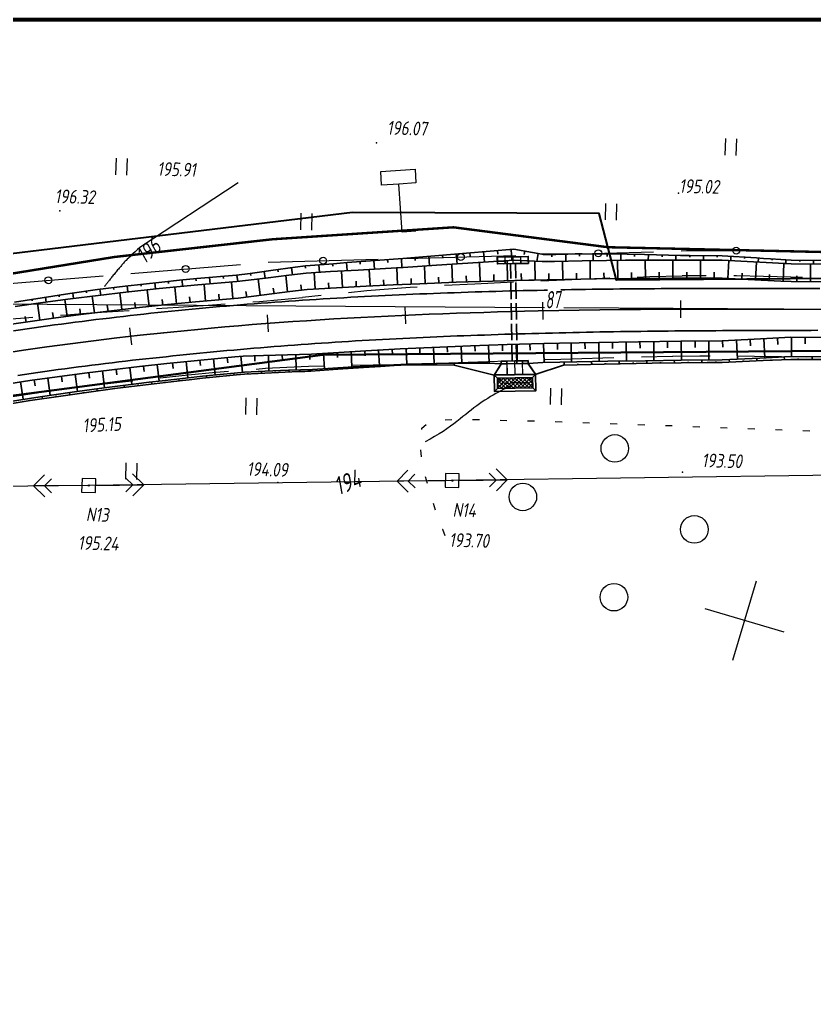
# Model space of a CAD drawing. Header units: millimetres. Extents: x 1808 to 2910, y -1045 to 155.
# Drawn here: x 2334.3 to 2449.7, y 12.4 to 155.4 of the extents above; entities that cross this region are included whole.
import ezdxf

# ---------------------------------------------------------------- set-up
doc = ezdxf.new("R2010")
doc.units = ezdxf.units.MM
doc.linetypes.add('ACAD_ISO02W100', pattern=[15, 12, -3])
doc.linetypes.add('CONTI', pattern=[0])
for name, color, linetype, lineweight in [('10', 1, 'Continuous', 35), ('КОПИЯ_ОСЬ_13_ОТКОСЫ', 7, 'Continuous', 30), ('КОПИЯ_ОСЬ_ГРАНИЦЫ_ПОЛОС', 7, 'Continuous', 30), ('ОСЬ_ВЕРХ_ПОКРЫТИЯ_ГРАНИЦЫ_ПОЛОС', 7, 'Continuous', 30), ('ОСЬ_ВЕРХ_ПОКРЫТИЯ_ОСЬ', 1, 'Continuous', 30), ('Трубы мет.', 7, 'ACAD_ISO02W100', 30)]:
    doc.layers.add(name, color=color, linetype=linetype, lineweight=lineweight)
for name, color, linetype in [('_Оформление', 7, 'Continuous'), ('_Ростелеком', 6, 'Continuous'), ('GOR_BDEFAULT', 212, 'CONTI'), ('NAD_MDEFAULT', 7, 'CONTI'), ('PI_OTDEFAULT', 172, 'CONTI'), ('PI_TTDEFAULT', 5, 'CONTI'), ('PLN_O', 7, 'CONTI'), ('SETKR', 2, 'CONTI'), ('SIT_LDEFAULT', 7, 'CONTI'), ('USLZNDEFAULT', 7, 'CONTI'), ('ZAPSKDEFAULT', 7, 'CONTI'), ('КОПИЯ_ОСЬ_ТАНГЕНСЫ', 1, 'Continuous'), ('ОСЬ_ВЕРХ_ПОКРЫТИЯ_ПИКЕТЫ', 1, 'Continuous')]:
    doc.layers.add(name, color=color, linetype=linetype)
doc.styles.add('eskd', font='isocpeur.ttf', dxfattribs={"width": 1.2, "height": 2})
doc.styles.add('SHRFT', font='isocpeui.ttf')
doc.styles.get("Standard").update_dxf_attribs({"font": 'isocpeui.ttf'})
doc.linetypes.add('Связь', pattern='A,12.5,[130,ltypeshp.shx,S=1,R=-30,X=0,Y=0.9],1,[130,ltypeshp.shx,S=1,R=-30,X=0,Y=0.9],1,[130,ltypeshp.shx,S=1,R=-30,X=0,Y=0.9],4.5', length=19)

# ---------------------------------------------------------------- blocks, each defined once
blk = doc.blocks.new('BL_333')
at = {"color": 0}
for p, q in [((0, -6), (0, 6)), ((-6, 0), (6, 0))]:
    blk.add_line(p, q, dxfattribs=at)
blk = doc.blocks.new('BL_2011')
at = {"color": 0}
for p, q in [((0, 0), (0, 2.4)), ((1.6, 0), (1.6, 2.4))]:
    blk.add_line(p, q, dxfattribs=at)
blk = doc.blocks.new('BL_2004')
at = {"color": 0}
blk.add_circle((0, 0), 2, dxfattribs=at)
blk = doc.blocks.new('BL_27')
at = {"color": 0}
for p, q in [((1, 1), (-1, 1)), ((-1, 1), (-1, -1)), ((1, -1), (1, 1)), ((-1, -1), (1, -1))]:
    blk.add_line(p, q, dxfattribs=at)
blk.add_circle((0, 0), 0.1, dxfattribs=at)
blk = doc.blocks.new('A$C25637593')
at = {"layer": 'Трубы мет.', "linetype": 'Continuous', "lineweight": 0}
h = blk.add_hatch(dxfattribs=at)
h.set_pattern_fill('ANSI37', color=256, scale=64, angle=180, style=0)
h.set_pattern_definition([(225, (2253.2026, 3680.535), (5.656854, -5.656854), []), (315, (2253.2026, 3680.535), (5.656854, 5.656854), [])])
h.paths.add_polyline_path([(49, 51), (79, 51), (79, -51), (49, -51)])
at = {"layer": 'Трубы мет.', "linetype": 'Continuous'}
for points in [[(8, -39), (8, -39), (40, -60), (40, -60), (40, 60), (8, 39), (8, 39)], [(40, 60), (49, 51)], [(88, 60), (79, 51)], [(0, 39), (0, 23), (0, 0), (0, -23), (0, -39)], [(0, 23), (8, 23), (8, 39), (0, 39)], [(0, -23), (8, -23), (8, -39), (0, -39)], [(40, -60), (49, -51)], [(79, -51), (88, -60)]]:
    blk.add_lwpolyline(points, dxfattribs=at)
at = {"layer": 'Трубы мет.', "linetype": 'Continuous', "lineweight": 0}
for points in [[(39, 23), (39, 58.1), (9, 38.5), (9, 23)], [(9, -23), (9, -38.5), (39, -58.1), (39, -23)]]:
    blk.add_lwpolyline(points, close=True, dxfattribs=at)
at = {"layer": 'Трубы мет.', "linetype": 'Continuous'}
for points in [[(40, 60), (88, 60), (88, -60), (40, -60)], [(49, 51), (79, 51), (79, -51), (49, -51)]]:
    blk.add_lwpolyline(points, close=True, dxfattribs=at)
at = {"layer": 'Трубы мет.', "ltscale": 1.2}
for points in [[(49, 51), (64, 36)], [(79, 51), (64, 36)], [(64, 36), (64, -36)], [(49, -51), (64, -36)], [(64, -36), (79, -51)]]:
    blk.add_lwpolyline(points, dxfattribs=at)
at = {"layer": 'Трубы мет.', "linetype": 'Continuous', "lineweight": 0}
for points in [[(1, 22), (39, 22)], [(1, 22), (1, 0.5)], [(1, 0.5), (39, 0.5)], [(39, 0.5), (39, 22)], [(1, -0.5), (39, -0.5)], [(1, -0.5), (1, -22)], [(1, -22), (39, -22)], [(39, -22), (39, -0.5)]]:
    blk.add_lwpolyline(points, dxfattribs=at)
blk = doc.blocks.new('A$C76A07AE2')
at = {"layer": 'Трубы мет.', "linetype": 'Continuous', "lineweight": 0}
for p, q in [((-18.9, 44.2), (-8, 44.2)), ((-18.9, 44.2), (-18.9, 23)), ((-4, 45), (-1.3, 45)), ((-18.9, 23), (0, 23)), ((-18.9, 22.1), (-0.9, 22.1)), ((-18.9, 22.1), (-18.9, 21.8)), ((-18.9, 21.8), (-18.9, 0.5)), ((-0.9, 22.1), (-0.9, 0.5)), ((-18.9, -0.5), (-18.9, -20.5)), ((-18.9, -20.5), (-18.9, -22)), ((-18.9, -22), (-0.9, -22)), ((-18.9, -23), (0, -23)), ((-18.9, -23), (-18.9, -44.1)), ((-0.9, -0.5), (-0.9, -20.5)), ((-0.9, -20.5), (-0.9, -22)), ((-18.9, -44.1), (-8, -44.1))]:
    blk.add_line(p, q, dxfattribs=at)
at = {"layer": 'Трубы мет.', "linetype": 'Continuous'}
blk.add_lwpolyline([(-20, -45), (0, -45), (0, 45), (-20, 45)], close=True, dxfattribs=at)
for points in [[(-8, 45), (-8, 23), (0, 23)], [(-8, -45), (-8, -23), (0, -23)]]:
    blk.add_lwpolyline(points, dxfattribs=at)
at = {"layer": 'Трубы мет.', "linetype": 'Continuous', "lineweight": 0}
for points in [[(-18.9, 0.5), (-0.9, 0.5)], [(-18.9, -0.5), (-0.9, -0.5)]]:
    blk.add_lwpolyline(points, dxfattribs=at)
blk = doc.blocks.new('BL_13')
at = {"color": 0}
for p, q in [((-2.5, 7), (-2.5, 9)), ((-2.5, 9), (2.5, 9)), ((2.5, 9), (2.5, 7)), ((0, 7), (-2.5, 7)), ((0, 0), (0, 7)), ((2.5, 7), (0, 7)), ((2, 0), (0, 0))]:
    blk.add_line(p, q, dxfattribs=at)

msp = doc.modelspace()

# ---------------------------------------------------------------- linework, layer by layer
at = {"layer": '10'}
for points in [[(2838.21, 86.88), (2745.67, 109.1), (2745.67, 109.1), (2640.78, 121.01), (2613.56, 122.06), (2610.59, 112.93), (2583.82, 114.12), (2560.41, 114.91), (2510.96, 116.58), (2471.52, 117.9), (2421, 117.52), (2418.49, 127.19), (2382.69, 127.33), (2304.69, 117.93)], [(2833.66, 67.69), (2735.09, 89.85), (2647.18, 100.83), (2559.51, 104.27), (2471.14, 107.41), (2378.38, 106.69), (2305.8, 97.11), (2295.2, 94.28), (2295.2, 94.28), (2255.3, 73.82), (2141.58, 24.66), (2035.75, -24.69), (1963.91, -74.64), (1919.51, -105.48), (1907.46, -118.26)], [(1907.46, -118.26), (1919.51, -105.48), (1963.91, -74.64), (2035.75, -24.69), (2141.58, 24.66), (2255.3, 73.82), (2295.2, 94.28), (2295.2, 94.28), (2305.8, 97.11), (2378.38, 106.69), (2471.14, 107.41), (2559.51, 104.27), (2647.18, 100.83), (2735.09, 89.85), (2833.66, 67.69)]]:
    msp.add_lwpolyline(points, dxfattribs=at)
at = {"layer": '_Оформление', "lineweight": 70, "ltscale": 200}
msp.add_lwpolyline([(2884.31, 155.37), (1844.1, 155.37), (1844.1, -130.51), (2884.31, -130.51)], close=True, dxfattribs=at)
at = {"layer": '_Ростелеком', "color": 5, "linetype": 'Связь', "const_width": 0.35}
msp.add_lwpolyline([(2837.68, 84.64), (2834.63, 85.71), (2801.14, 93.37), (2762.9, 101.54), (2731.91, 107.29), (2705.65, 111.68), (2677.61, 115.64), (2646.02, 118.91), (2627.94, 118.96), (2612.39, 118.47), (2581.01, 120.17), (2548.18, 120.85), (2509.84, 121.22), (2465.65, 121.28), (2419.75, 122.31), (2397.34, 125.2), (2371.04, 123.46), (2348.12, 120.89), (2321.15, 116.52)], dxfattribs=at)
at = {"layer": 'GOR_BDEFAULT', "color": 212, "flags": 128}
for points, elevation in [([(2366.05, 131.66), (2351.81, 122.29), (2351.44, 121.96), (2351.11, 121.66), (2350.81, 121.39), (2350.55, 121.16), (2350.33, 120.93), (2350.13, 120.74), (2349.95, 120.56), (2349.79, 120.4), (2349.65, 120.26), (2349.52, 120.13), (2349.41, 119.99), (2349.31, 119.88), (2349.2, 119.75), (2349.11, 119.63), (2349.01, 119.51), (2348.9, 119.38), (2348.8, 119.26), (2348.69, 119.13), (2348.57, 119), (2348.47, 118.87), (2348.36, 118.74), (2348.26, 118.61), (2348.15, 118.48), (2348.05, 118.35), (2347.94, 118.23), (2347.84, 118.11), (2347.74, 117.99), (2347.65, 117.87), (2347.56, 117.76), (2347.47, 117.65), (2347.39, 117.54), (2347.31, 117.44), (2347.24, 117.34), (2347.16, 117.25), (2347.09, 117.17), (2347.03, 117.08), (2346.97, 117.01), (2346.91, 116.93), (2346.86, 116.86), (2346.81, 116.8), (2346.77, 116.74), (2346.73, 116.69), (2346.69, 116.64), (2346.66, 116.6)], 196), ([(2405.97, 102.33), (2405.74, 102.22), (2405.48, 102.09), (2405.19, 101.95), (2404.89, 101.79), (2404.56, 101.62), (2404.21, 101.43), (2403.86, 101.25), (2403.49, 101.03), (2403.1, 100.82), (2402.71, 100.59), (2402.31, 100.34), (2401.91, 100.09), (2401.51, 99.82), (2401.11, 99.54), (2400.71, 99.26), (2400.32, 98.96), (2399.92, 98.65), (2399.53, 98.34), (2399.13, 98.01), (2398.72, 97.69), (2398.29, 97.35), (2397.84, 97), (2397.38, 96.65), (2396.89, 96.29), (2396.38, 95.92), (2395.83, 95.55), (2395.24, 95.19), (2394.61, 94.81), (2393.94, 94.43), (2393.21, 94.05)], 194)]:
    msp.add_lwpolyline(points, dxfattribs=dict(at, elevation=elevation))
at = {"layer": 'NAD_MDEFAULT', "color": 7}
for p, q in [((2395.78, 81.27), (2395.77, 81.31)), ((2396.14, 80.38), (2395.78, 81.27))]:
    msp.add_line(p, q, dxfattribs=at)
at = {"layer": 'PI_TTDEFAULT', "color": 5}
for p in [(2386.17, 137.47, 196.07), (2430.03, 130.18, 195.02), (2340.19, 127.58, 196.32), (2430.62, 89.6, 193.5), (2344.37, 87.68, 195.24), (2371.85, 88.11, 194.09), (2397.16, 88.4, 193.7)]:
    msp.add_point(p, dxfattribs=at)
at = {"layer": 'PLN_O'}
for p, q in [((2410.4, 121.21), (2426.39, 121.65)), ((2430.4, 121.76), (2433.73, 121.85)), ((2433.73, 121.84), (2446.4, 121.78)), ((2370.41, 120.12), (2386.4, 120.56)), ((2390.41, 120.67), (2406.4, 121.1)), ((2350.48, 118.5), (2366.42, 119.8)), ((2330.54, 116.86), (2346.49, 118.16))]:
    msp.add_line(p, q, dxfattribs=at)
for centre in [(2418.39, 121.43), (2438.4, 121.82), (2378.41, 120.34), (2398.41, 120.88), (2358.45, 119.15), (2338.51, 117.51)]:
    msp.add_circle(centre, 0.5, dxfattribs=at)
at = {"layer": 'SIT_LDEFAULT', "color": 7}
for p, q in [((2413.45, 117.54), (2410.05, 117.39)), ((2419.98, 117.79), (2413.45, 117.54)), ((2420.04, 117.8), (2419.98, 117.79)), ((2425.85, 118), (2424.04, 117.93)), ((2430.55, 118.12), (2425.85, 118)), ((2434.04, 118.16), (2430.56, 118.13)), ((2438.44, 118.13), (2438.04, 118.13)), ((2442.37, 118.07), (2438.44, 118.13)), ((2446.32, 117.97), (2442.37, 118.07)), ((2448.03, 117.92), (2446.32, 117.97)), ((2384.78, 115.96), (2382.1, 115.69)), ((2387.91, 116.23), (2384.78, 115.96)), ((2391.04, 116.46), (2387.91, 116.23)), ((2392.07, 116.52), (2391.04, 116.46)), ((2400.46, 116.95), (2396.06, 116.74)), ((2406.05, 117.21), (2400.46, 116.94)), ((2369.17, 114.38), (2368.18, 114.31)), ((2372.3, 114.66), (2369.17, 114.38)), ((2375.42, 114.97), (2372.3, 114.65)), ((2378.13, 115.27), (2375.42, 114.98)), ((2348.63, 112.96), (2344.62, 112.7)), ((2350.22, 113.06), (2348.63, 112.96)), ((2357.39, 113.55), (2354.21, 113.34)), ((2361.71, 113.84), (2357.39, 113.55)), ((2364.18, 114.02), (2361.71, 113.85)), ((2334.46, 111.96), (2331.01, 111.7)), ((2336.26, 112.09), (2334.46, 111.96)), ((2341.13, 112.44), (2340.25, 112.38)), ((2344.62, 112.7), (2341.13, 112.44)), ((2400.89, 105.64), (2406.65, 105.84)), ((2410.65, 105.98), (2412.93, 106.05)), ((2412.93, 106.05), (2419.03, 106.24)), ((2419.03, 106.24), (2420.64, 106.29)), ((2424.65, 106.39), (2429.17, 106.48)), ((2429.18, 106.49), (2433.13, 106.52)), ((2433.13, 106.52), (2434.64, 106.52)), ((2438.65, 106.51), (2441.05, 106.49)), ((2441.05, 106.48), (2445, 106.43)), ((2445, 106.44), (2448.64, 106.39)), ((2368.67, 104.61), (2370.04, 104.72)), ((2370.04, 104.71), (2373.16, 104.88)), ((2373.16, 104.89), (2376.29, 105.03)), ((2376.28, 105.01), (2378.66, 105.07)), ((2382.66, 105.15), (2385.67, 105.21)), ((2385.67, 105.22), (2388.8, 105.28)), ((2388.8, 105.27), (2391.93, 105.34)), ((2391.93, 105.34), (2392.66, 105.37)), ((2396.66, 105.49), (2400.88, 105.63)), ((2354.74, 103.33), (2358.8, 103.75)), ((2358.79, 103.74), (2362.85, 104.13)), ((2362.85, 104.13), (2364.68, 104.29)), ((2340.82, 101.72), (2343.28, 102.04)), ((2343.28, 102.04), (2346.73, 102.45)), ((2346.73, 102.45), (2350.57, 102.88)), ((2350.57, 102.88), (2350.76, 102.9)), ((2332.98, 100.56), (2336.49, 101.1)), ((2336.49, 101.1), (2336.86, 101.16)), ((2396.12, 97.23), (2397.11, 97.25)), ((2400.12, 97.27), (2401.11, 97.25)), ((2392.73, 95.83), (2392.75, 96.03)), ((2392.77, 96.03), (2393.36, 96.54)), ((2404.11, 97.18), (2405.11, 97.15)), ((2408.11, 97.08), (2409.11, 97.06)), ((2412.12, 96.97), (2413.12, 96.93)), ((2416.12, 96.84), (2417.12, 96.8)), ((2420.11, 96.7), (2421.12, 96.66)), ((2424.11, 96.56), (2425.11, 96.52)), ((2428.11, 96.41), (2429.11, 96.38)), ((2432.1, 96.27), (2433.1, 96.23)), ((2436.1, 96.12), (2437.11, 96.08)), ((2440.09, 95.97), (2441.09, 95.93)), ((2444.09, 95.83), (2445.09, 95.79)), ((2448.09, 95.68), (2449.09, 95.64)), ((2392.72, 91.86), (2392.58, 92.85)), ((2405.15, 88.51), (2403.54, 90.09)), ((2337.95, 89.22), (2336.36, 87.61)), ((2337.96, 87.62), (2338.95, 88.63)), ((2349.76, 88.75), (2350.77, 87.76)), ((2352.37, 87.79), (2350.74, 89.37)), ((2390.73, 89.91), (2389.15, 88.29)), ((2390.76, 88.31), (2391.75, 89.32)), ((2393.55, 87.95), (2393.3, 88.92)), ((2457.86, 89.25), (2397.16, 88.4)), ((2402.54, 89.47), (2403.56, 88.48)), ((2344.37, 87.68), (2291.91, 87.2)), ((2343.36, 87.67), (2336.36, 87.61)), ((2336.36, 87.61), (2337.98, 86.02)), ((2338.97, 86.63), (2337.96, 87.62)), ((2397.16, 88.4), (2344.37, 87.68)), ((2345.36, 87.69), (2352.37, 87.79)), ((2350.77, 87.76), (2349.78, 86.75)), ((2350.79, 86.16), (2352.37, 87.79)), ((2396.16, 88.38), (2389.15, 88.29)), ((2389.15, 88.29), (2390.78, 86.71)), ((2391.77, 87.32), (2390.76, 88.31)), ((2398.16, 88.41), (2405.15, 88.51)), ((2403.56, 88.48), (2402.57, 87.47)), ((2403.59, 86.89), (2405.15, 88.51)), ((2394.74, 84.12), (2394.43, 85.07))]:
    msp.add_line(p, q, dxfattribs=at)
at = {"layer": 'КОПИЯ_ОСЬ_13_ОТКОСЫ'}
for points in [[(2333.6, 114.34), (2337.6, 114.97), (2341.62, 115.57), (2345.64, 116.14), (2349.66, 116.67), (2355.01, 117.25), (2357.53, 117.5), (2360.05, 117.74), (2365.81, 118.23), (2367.82, 118.5), (2368.83, 118.63), (2370.84, 118.91), (2374.36, 119.39), (2375.87, 119.6), (2377.89, 119.75), (2379.91, 119.91), (2380.91, 120), (2381.92, 120.08), (2385.96, 120.38), (2390, 120.66), (2392.32, 120.86), (2399.22, 121.45), (2406.13, 122.02), (2410.18, 121.32), (2410.99, 121.32), (2415.02, 121.36), (2416.03, 121.36), (2422.57, 121.28), (2425.09, 121.23), (2430.32, 121.09), (2431.62, 121.09), (2436.34, 121.07), (2441.36, 120.76), (2442.36, 120.69), (2443.37, 120.62), (2446.38, 120.44), (2453.39, 120.38)], [(2401.72, 121.66), (2401.85, 120.16)], [(2403.72, 121.82), (2403.76, 121.32)], [(2405.71, 121.98), (2405.83, 120.42)], [(2407.69, 121.75), (2407.6, 121.23)], [(2333.69, 113.71), (2337.7, 114.28), (2341.72, 114.81), (2345.74, 115.31), (2349.76, 115.79), (2354.59, 116.3), (2360.24, 116.84), (2365.89, 117.31), (2368.4, 117.63), (2370.41, 117.88), (2373.42, 118.24), (2375.94, 118.54), (2379.47, 118.76), (2383.5, 118.99), (2389.05, 119.3), (2390.06, 119.35), (2394.89, 119.69), (2400.93, 120.1), (2406.17, 120.44), (2407.99, 120.34), (2410.2, 120.21), (2412.02, 120.24), (2416.04, 120.32), (2419.56, 120.37), (2422.33, 120.41), (2425.09, 120.43), (2430.32, 120.44), (2433.13, 120.44), (2436.34, 120.43), (2446.37, 119.88), (2458.39, 119.78)], [(2333.69, 113.71), (2337.7, 114.28), (2341.72, 114.81), (2345.74, 115.31), (2349.76, 115.79), (2354.59, 116.3), (2360.24, 116.84), (2365.89, 117.31), (2368.4, 117.63), (2370.41, 117.88), (2373.42, 118.24), (2375.94, 118.54), (2379.47, 118.76), (2383.5, 118.99), (2389.05, 119.3), (2390.06, 119.35), (2394.89, 119.69), (2400.93, 120.1), (2406.17, 120.44), (2407.99, 120.34), (2410.2, 120.21), (2412.02, 120.24), (2416.04, 120.32), (2419.56, 120.37), (2422.33, 120.41), (2425.09, 120.43), (2430.32, 120.44), (2433.13, 120.44), (2436.34, 120.43), (2446.37, 119.88), (2458.39, 119.78)], [(2381.79, 120.07), (2381.88, 118.9)], [(2383.78, 120.22), (2383.81, 119.83)], [(2385.78, 120.36), (2385.87, 119.12)], [(2387.77, 120.5), (2387.8, 120.09)], [(2389.77, 120.64), (2389.86, 119.34)], [(2391.76, 120.81), (2391.8, 120.38)], [(2393.75, 120.99), (2393.87, 119.62)], [(2395.74, 121.16), (2395.78, 120.7)], [(2397.74, 121.33), (2397.86, 119.89)], [(2399.73, 121.5), (2399.77, 121.02)], [(2401.21, 117.33), (2401.13, 120.11)], [(2405.21, 117.44), (2405.13, 120.37)], [(2409.21, 117.54), (2409.16, 120.27)], [(2409.66, 121.41), (2409.46, 120.25)], [(2411.65, 121.33), (2411.65, 120.93)], [(2413.21, 117.62), (2413.16, 120.26)], [(2413.65, 121.35), (2413.66, 120.27)], [(2415.65, 121.36), (2415.65, 121)], [(2417.21, 117.68), (2417.17, 120.33)], [(2417.65, 121.34), (2417.64, 120.34)], [(2419.65, 121.31), (2419.64, 120.98)], [(2421.21, 117.73), (2421.18, 120.39)], [(2421.65, 121.29), (2421.64, 120.4)], [(2423.65, 121.26), (2423.64, 120.96)], [(2425.21, 117.77), (2425.19, 120.43)], [(2425.65, 121.21), (2425.63, 120.43)], [(2427.65, 121.16), (2427.64, 120.9)], [(2429.21, 117.8), (2429.2, 120.44)], [(2429.65, 121.11), (2429.63, 120.44)], [(2431.65, 121.09), (2431.65, 120.86)], [(2433.21, 117.81), (2433.2, 120.44)], [(2433.65, 121.08), (2433.64, 120.44)], [(2435.65, 121.07), (2435.65, 120.86)], [(2437.21, 117.78), (2437.34, 120.37)], [(2437.64, 120.99), (2437.6, 120.36)], [(2439.64, 120.87), (2439.63, 120.66)], [(2441.2, 117.57), (2441.33, 120.15)], [(2441.64, 120.74), (2441.59, 120.14)], [(2443.63, 120.61), (2443.62, 120.41)], [(2445.63, 120.49), (2445.59, 119.92)], [(2447.63, 120.43), (2447.62, 120.24)], [(2449.63, 120.41), (2449.62, 119.85)], [(2369.86, 118.77), (2370, 117.83)], [(2371.84, 119.05), (2371.89, 118.73)], [(2373.82, 119.32), (2373.96, 118.31)], [(2375.81, 119.59), (2375.85, 119.25)], [(2377.8, 119.75), (2377.88, 118.66)], [(2379.79, 119.9), (2379.82, 119.54)], [(2381.23, 116.46), (2381.1, 118.85)], [(2385.23, 116.68), (2385.1, 119.08)], [(2389.22, 116.87), (2389.11, 119.3)], [(2393.22, 117.04), (2393.12, 119.57)], [(2397.22, 117.19), (2397.12, 119.84)], [(2423.21, 117.75), (2423.2, 118.64)], [(2427.21, 117.78), (2427.2, 118.67)], [(2431.21, 117.8), (2431.21, 118.68)], [(2435.21, 117.82), (2435.21, 118.69)], [(2445.2, 117.37), (2445.33, 119.93)], [(2449.2, 117.29), (2449.21, 119.85)], [(2331.48, 110.88), (2335.52, 111.47), (2339.57, 112.04), (2343.62, 112.57), (2347.68, 113.06), (2351.73, 113.53), (2355.8, 113.96), (2359.86, 114.36), (2366.08, 114.91), (2369.83, 115.39), (2373.59, 115.85), (2376.09, 116.15), (2380.36, 116.41), (2384.64, 116.65), (2388.56, 116.84), (2392.48, 117.01), (2397.75, 117.21), (2403.03, 117.38), (2406.24, 117.47), (2409.05, 117.53), (2413.57, 117.62), (2418.09, 117.69), (2423.11, 117.75), (2429.13, 117.8), (2436.35, 117.82), (2444.86, 117.39), (2446.37, 117.31), (2463.88, 117.22)], [(2355.94, 117.34), (2355.97, 117.05)], [(2357.93, 117.54), (2358.01, 116.63)], [(2359.92, 117.73), (2359.95, 117.42)], [(2361.91, 117.9), (2361.99, 116.99)], [(2363.9, 118.07), (2363.93, 117.76)], [(2365.32, 114.84), (2365.11, 117.25)], [(2365.9, 118.24), (2366.02, 117.32)], [(2367.88, 118.5), (2367.92, 118.2)], [(2369.29, 115.32), (2368.99, 117.7)], [(2373.26, 115.81), (2372.98, 118.19)], [(2377.24, 116.22), (2377.09, 118.61)], [(2383.23, 116.57), (2383.19, 117.37)], [(2387.22, 116.78), (2387.19, 117.58)], [(2391.22, 116.96), (2391.19, 117.77)], [(2395.22, 117.12), (2395.19, 117.96)], [(2399.21, 117.26), (2399.19, 118.15)], [(2403.21, 117.39), (2403.19, 118.32)], [(2407.21, 117.49), (2407.19, 118.47)], [(2411.21, 117.58), (2411.19, 118.49)], [(2415.21, 117.65), (2415.2, 118.53)], [(2419.21, 117.71), (2419.2, 118.59)], [(2439.21, 117.67), (2439.25, 118.54)], [(2443.2, 117.47), (2443.24, 118.33)], [(2447.2, 117.3), (2447.2, 118.16)], [(2344.02, 115.91), (2344.06, 115.66)], [(2346, 116.19), (2346.12, 115.36)], [(2347.99, 116.45), (2348.02, 116.18)], [(2349.97, 116.7), (2350.07, 115.82)], [(2351.96, 116.92), (2351.99, 116.63)], [(2353.13, 113.68), (2352.87, 116.12)], [(2353.95, 117.14), (2354.05, 116.24)], [(2357.11, 114.09), (2356.87, 116.52)], [(2361.34, 114.49), (2361.12, 116.91)], [(2367.31, 115.07), (2367.21, 115.87)], [(2371.28, 115.57), (2371.18, 116.36)], [(2375.25, 116.05), (2375.16, 116.84)], [(2379.24, 116.34), (2379.19, 117.14)], [(2336.11, 114.74), (2336.14, 114.52)], [(2338.09, 115.04), (2338.19, 114.34)], [(2340.06, 115.34), (2340.1, 115.11)], [(2341.22, 112.26), (2340.9, 114.7)], [(2342.04, 115.63), (2342.15, 114.87)], [(2345.19, 112.76), (2344.88, 115.21)], [(2349.16, 113.24), (2348.87, 115.68)], [(2355.12, 113.89), (2355.04, 114.7)], [(2359.1, 114.29), (2359.02, 115.1)], [(2363.33, 114.66), (2363.26, 115.47)], [(2337.25, 111.72), (2336.91, 114.17)], [(2343.2, 112.51), (2343.1, 113.33)], [(2347.17, 113), (2347.07, 113.82)], [(2351.14, 113.46), (2351.05, 114.28)], [(2335.27, 111.44), (2335.16, 112.25)], [(2339.24, 111.99), (2339.12, 112.81)], [(2331.83, 102.33), (2335.8, 102.93), (2339.78, 103.49), (2343.76, 104.02), (2347.75, 104.51), (2351.73, 104.98), (2355.73, 105.41), (2359.67, 105.82), (2363.62, 106.2), (2365.59, 106.38), (2366.78, 106.49), (2369.76, 106.59), (2373.23, 106.69), (2376.71, 106.76), (2380.67, 107.03), (2384.63, 107.27), (2387.11, 107.41), (2389.59, 107.53), (2391.87, 107.65), (2395.34, 107.8), (2399.81, 107.98), (2405.13, 108.16), (2410.45, 108.31), (2412.74, 108.37), (2418.47, 108.48), (2424.19, 108.58), (2430.37, 108.65), (2436.36, 108.69), (2442.84, 109.04), (2446.34, 109.22), (2465.13, 109.21)], [(2430.43, 108.65), (2430.45, 105.88)], [(2432.43, 108.66), (2432.44, 107.74)], [(2434.43, 108.67), (2434.45, 105.9)], [(2436.43, 108.69), (2436.48, 107.77)], [(2438.43, 108.8), (2438.58, 106.03)], [(2440.42, 108.91), (2440.47, 107.99)], [(2442.42, 109.02), (2442.57, 106.23)], [(2444.42, 109.12), (2444.47, 108.19)], [(2446.42, 109.22), (2446.41, 106.42)], [(2448.42, 109.22), (2448.41, 108.29)], [(2384.45, 107.26), (2384.5, 106.52)], [(2386.45, 107.37), (2386.58, 105.13)], [(2388.45, 107.48), (2388.49, 106.73)], [(2390.45, 107.58), (2390.56, 105.33)], [(2392.44, 107.67), (2392.48, 106.92)], [(2394.44, 107.76), (2394.55, 105.4)], [(2396.44, 107.85), (2396.47, 107.06)], [(2398.44, 107.93), (2398.54, 105.46)], [(2400.44, 108), (2400.47, 107.18)], [(2402.44, 108.07), (2402.52, 105.48)], [(2404.44, 108.14), (2404.46, 107.27)], [(2406.43, 108.2), (2406.52, 105.47)], [(2408.43, 108.26), (2408.46, 107.35)], [(2410.43, 108.31), (2410.5, 105.57)], [(2412.43, 108.36), (2412.45, 107.45)], [(2414.43, 108.4), (2414.49, 105.66)], [(2416.43, 108.45), (2416.45, 107.53)], [(2418.43, 108.48), (2418.48, 105.73)], [(2420.43, 108.52), (2420.45, 107.6)], [(2422.43, 108.55), (2422.47, 105.79)], [(2424.43, 108.58), (2424.44, 107.66)], [(2426.43, 108.6), (2426.46, 105.83)], [(2428.43, 108.62), (2428.44, 107.7)], [(2331.8, 99.37), (2335.88, 100.01), (2339.97, 100.63), (2344.06, 101.21), (2348.15, 101.76), (2352.25, 102.27), (2357.97, 102.94), (2358.95, 103.04), (2360.91, 103.26), (2361.89, 103.36), (2365.82, 103.76), (2366.99, 103.87), (2368.97, 103.97), (2369.95, 104.02), (2371.93, 104.12), (2372.91, 104.16), (2374.89, 104.25), (2375.33, 104.25), (2375.77, 104.26), (2376.21, 104.28), (2376.65, 104.31), (2380.56, 104.6), (2384.26, 104.84), (2386.73, 104.99), (2388.71, 105.1), (2390.69, 105.2), (2391.48, 105.21), (2392.47, 105.21), (2394.95, 105.2), (2397.43, 105.17), (2403.26, 103.71), (2403.26, 103.71), (2409.22, 103.83), (2409.22, 103.83), (2413.3, 105.18), (2419.25, 105.33), (2426.21, 105.46), (2430.39, 105.52), (2434.17, 105.56), (2436.36, 105.57), (2438.35, 105.67), (2442.34, 105.85), (2446.33, 106.01), (2457.31, 106.01)], [(2332.67, 99.86), (2337.31, 100.58), (2341.96, 101.25), (2346.62, 101.88), (2351.27, 102.46), (2353.15, 102.69), (2355.03, 102.91), (2358.43, 103.29), (2360.88, 103.55), (2366.97, 104.16), (2369.93, 104.29), (2373.39, 104.42), (2376.85, 104.52), (2382.77, 104.92), (2384.75, 105.04), (2390.68, 105.33), (2396.92, 105.44), (2399.4, 105.47), (2402.38, 105.48), (2404.29, 105.35), (2408.19, 105.42), (2410.31, 105.57), (2415.28, 105.67), (2419.75, 105.75), (2425.21, 105.82), (2430.39, 105.88), (2436.36, 105.92), (2441.84, 106.2), (2446.33, 106.42), (2464.31, 106.4)], [(2332.67, 99.86), (2337.31, 100.58), (2341.96, 101.25), (2346.62, 101.88), (2351.27, 102.46), (2353.15, 102.69), (2355.03, 102.91), (2358.43, 103.29), (2360.88, 103.55), (2366.97, 104.16), (2369.93, 104.29), (2373.39, 104.42), (2376.85, 104.52), (2382.77, 104.92), (2384.75, 105.04), (2390.68, 105.33), (2396.92, 105.44), (2399.4, 105.47), (2402.38, 105.48), (2404.29, 105.35), (2408.19, 105.42), (2410.31, 105.57), (2415.28, 105.67), (2419.75, 105.75), (2425.21, 105.82), (2430.39, 105.88), (2436.36, 105.92), (2441.84, 106.2), (2446.33, 106.42), (2464.31, 106.4)], [(2360.5, 105.9), (2360.58, 105.11)], [(2362.49, 106.1), (2362.72, 103.73)], [(2364.48, 106.28), (2364.56, 105.49)], [(2366.48, 106.46), (2366.68, 104.13)], [(2368.47, 106.54), (2368.5, 105.77)], [(2370.47, 106.61), (2370.54, 104.31)], [(2372.47, 106.67), (2372.49, 105.9)], [(2374.47, 106.72), (2374.52, 104.46)], [(2376.47, 106.76), (2376.49, 106.01)], [(2378.47, 106.88), (2378.62, 104.64)], [(2380.46, 107.01), (2380.51, 106.27)], [(2382.46, 107.14), (2382.6, 104.91)], [(2425.42, 105.45), (2425.41, 105.82)], [(2429.42, 105.51), (2429.41, 105.87)], [(2433.42, 105.55), (2433.41, 105.9)], [(2437.42, 105.62), (2437.4, 105.97)], [(2439.41, 105.72), (2439.41, 105.83)], [(2441.41, 105.8), (2441.39, 106.18)], [(2443.41, 105.89), (2443.4, 106.01)], [(2445.41, 105.97), (2445.39, 106.37)], [(2447.41, 106.01), (2447.41, 106.15)], [(2449.41, 106.01), (2449.41, 106.42)], [(2348.36, 104.59), (2348.45, 103.77)], [(2350.34, 104.82), (2350.62, 102.39)], [(2352.33, 105.04), (2352.42, 104.23)], [(2354.32, 105.26), (2354.58, 102.85)], [(2356.52, 105.49), (2356.61, 104.69)], [(2358.51, 105.7), (2358.76, 103.32)], [(2373.46, 104.19), (2373.45, 104.42)], [(2377.45, 104.37), (2377.44, 104.56)], [(2379.45, 104.52), (2379.44, 104.58)], [(2381.44, 104.66), (2381.43, 104.83)], [(2383.44, 104.79), (2383.43, 104.85)], [(2385.43, 104.91), (2385.42, 105.07)], [(2387.43, 105.03), (2387.43, 105.08)], [(2389.43, 105.13), (2389.42, 105.27)], [(2391.43, 105.21), (2391.42, 105.26)], [(2393.43, 105.21), (2393.43, 105.38)], [(2395.43, 105.19), (2395.43, 105.25)], [(2397.43, 105.17), (2397.43, 105.45)], [(2413.42, 105.18), (2413.41, 105.63)], [(2415.42, 105.23), (2415.42, 105.38)], [(2417.42, 105.28), (2417.41, 105.71)], [(2419.42, 105.33), (2419.42, 105.47)], [(2421.42, 105.37), (2421.41, 105.77)], [(2423.42, 105.41), (2423.42, 105.54)], [(2427.42, 105.48), (2427.42, 105.61)], [(2431.42, 105.53), (2431.42, 105.65)], [(2435.42, 105.57), (2435.42, 105.68)], [(2336.46, 103.02), (2336.58, 102.18)], [(2338.44, 103.3), (2338.79, 100.8)], [(2340.42, 103.58), (2340.53, 102.74)], [(2342.4, 103.84), (2342.73, 101.36)], [(2344.39, 104.1), (2344.49, 103.27)], [(2346.37, 104.35), (2346.67, 101.89)], [(2357.52, 102.88), (2357.48, 103.18)], [(2359.5, 103.1), (2359.49, 103.2)], [(2361.49, 103.32), (2361.46, 103.61)], [(2363.48, 103.52), (2363.47, 103.62)], [(2365.47, 103.73), (2365.44, 104.01)], [(2367.46, 103.9), (2367.46, 103.99)], [(2369.46, 104), (2369.45, 104.27)], [(2371.46, 104.09), (2371.45, 104.18)], [(2375.46, 104.25), (2375.45, 104.33)], [(2334.48, 102.73), (2334.85, 100.21)], [(2345.6, 101.42), (2345.56, 101.74)], [(2347.59, 101.68), (2347.57, 101.79)], [(2349.57, 101.94), (2349.53, 102.25)], [(2351.56, 102.19), (2351.54, 102.29)], [(2353.54, 102.42), (2353.51, 102.73)], [(2355.53, 102.65), (2355.52, 102.76)], [(2335.71, 99.99), (2335.69, 100.1)], [(2337.68, 100.29), (2337.63, 100.63)], [(2339.66, 100.58), (2339.65, 100.7)], [(2341.64, 100.87), (2341.59, 101.2)], [(2343.62, 101.15), (2343.61, 101.26)]]:
    msp.add_lwpolyline(points, dxfattribs=at)
at = {"layer": 'КОПИЯ_ОСЬ_ГРАНИЦЫ_ПОЛОС'}
for points in [[(2410.99, 116.07), (2410.49, 116.06), (2409.49, 116.04), (2408.49, 116.02), (2407.48, 116), (2406.48, 115.97), (2405.48, 115.95), (2404.48, 115.92), (2403.48, 115.89), (2402.47, 115.86), (2401.47, 115.84), (2400.47, 115.8), (2399.47, 115.77), (2398.46, 115.74), (2397.46, 115.7), (2396.46, 115.67), (2395.46, 115.63), (2394.46, 115.59), (2393.45, 115.55), (2392.45, 115.51), (2391.45, 115.47), (2390.45, 115.43), (2389.44, 115.38), (2388.44, 115.33), (2387.44, 115.29), (2386.44, 115.24), (2385.43, 115.19), (2384.43, 115.14), (2383.43, 115.08), (2382.43, 115.03), (2381.43, 114.97), (2380.42, 114.91), (2379.42, 114.85), (2378.42, 114.79), (2377.42, 114.73), (2376.42, 114.66), (2375.41, 114.6), (2374.41, 114.53), (2373.41, 114.46), (2372.41, 114.39), (2371.41, 114.32), (2370.4, 114.24), (2369.4, 114.17), (2368.4, 114.09), (2367.4, 114.01), (2366.4, 113.93), (2365.4, 113.85), (2364.4, 113.76), (2363.4, 113.67), (2362.39, 113.59), (2361.39, 113.5), (2360.39, 113.4), (2359.39, 113.31), (2358.39, 113.21), (2357.39, 113.11), (2356.39, 113.01), (2355.39, 112.91), (2354.39, 112.81), (2353.39, 112.7), (2352.39, 112.59), (2351.39, 112.48), (2350.39, 112.37), (2349.4, 112.26), (2348.4, 112.14), (2347.4, 112.02), (2346.4, 111.9), (2345.4, 111.78), (2344.41, 111.66), (2343.41, 111.53), (2342.41, 111.4), (2341.41, 111.27), (2340.42, 111.14), (2339.42, 111.01), (2338.43, 110.87), (2337.43, 110.73), (2336.43, 110.59), (2335.44, 110.45), (2334.44, 110.31), (2333.45, 110.16)], [(2450.53, 116.29), (2449.53, 116.3), (2448.53, 116.3), (2447.53, 116.3), (2446.53, 116.31), (2445.53, 116.31), (2444.53, 116.31), (2443.53, 116.32), (2442.53, 116.32), (2441.53, 116.32), (2440.53, 116.32), (2439.53, 116.32), (2438.53, 116.32), (2437.53, 116.32), (2436.53, 116.32), (2435.53, 116.32), (2434.53, 116.32), (2433.53, 116.31), (2432.52, 116.31), (2431.52, 116.31), (2430.52, 116.3), (2429.52, 116.3), (2428.52, 116.29), (2427.52, 116.29), (2426.52, 116.28), (2425.52, 116.27), (2424.51, 116.27), (2423.51, 116.26), (2422.51, 116.25), (2421.51, 116.24), (2420.51, 116.22), (2419.51, 116.21), (2418.51, 116.2), (2417.5, 116.19), (2416.5, 116.17), (2415.5, 116.16), (2414.5, 116.14), (2413.5, 116.12), (2412.91, 116.11)]]:
    msp.add_lwpolyline(points, dxfattribs=at)
at = {"layer": 'КОПИЯ_ОСЬ_ТАНГЕНСЫ'}
for p, q in [((2298.46, 114.28), (2410.56, 113.56)), ((2413.38, 113.54), (2610.38, 112.27))]:
    msp.add_line(p, q, dxfattribs=at)
at = {"layer": 'ОСЬ_ВЕРХ_ПОКРЫТИЯ_ГРАНИЦЫ_ПОЛОС'}
for points in [[(2331.48, 110.88), (2335.52, 111.47), (2339.57, 112.04), (2343.62, 112.57), (2347.68, 113.06), (2351.73, 113.53), (2355.8, 113.96), (2359.86, 114.36), (2366.08, 114.91), (2369.83, 115.39), (2373.59, 115.85), (2376.09, 116.15), (2380.36, 116.41), (2384.64, 116.65), (2388.56, 116.84), (2392.48, 117.01), (2397.75, 117.21), (2403.03, 117.38), (2408.3, 117.52), (2413.57, 117.62), (2418.09, 117.69), (2423.11, 117.75), (2429.13, 117.8), (2436.35, 117.82), (2444.86, 117.39), (2446.37, 117.31), (2463.88, 117.22)], [(2450.27, 110.23), (2449.28, 110.22), (2448.29, 110.22), (2447.3, 110.22), (2446.31, 110.22), (2445.32, 110.22), (2444.33, 110.22), (2443.34, 110.22), (2442.35, 110.21), (2441.36, 110.21), (2440.37, 110.21), (2439.39, 110.2), (2438.4, 110.2), (2437.41, 110.19), (2436.42, 110.19), (2435.43, 110.18), (2434.44, 110.18), (2433.45, 110.17), (2432.46, 110.16), (2431.47, 110.15), (2430.48, 110.15), (2429.49, 110.14), (2428.5, 110.13), (2427.52, 110.12), (2426.53, 110.1), (2425.54, 110.09), (2424.55, 110.08), (2423.56, 110.07), (2422.57, 110.05), (2421.58, 110.04), (2420.6, 110.02), (2419.61, 110.01), (2418.62, 109.99), (2417.63, 109.97), (2416.64, 109.95), (2415.65, 109.93), (2414.67, 109.91), (2413.68, 109.89), (2412.69, 109.87), (2411.7, 109.84), (2410.72, 109.82), (2409.73, 109.79), (2408.74, 109.77), (2407.75, 109.74), (2406.77, 109.71), (2405.78, 109.68), (2404.79, 109.65), (2403.81, 109.62), (2402.82, 109.59), (2401.83, 109.55), (2400.85, 109.52), (2399.86, 109.48), (2398.87, 109.45), (2397.89, 109.41), (2396.9, 109.37), (2395.91, 109.33), (2394.93, 109.29), (2393.94, 109.24), (2392.96, 109.2), (2391.97, 109.15), (2390.99, 109.11), (2390, 109.06), (2389.02, 109.01), (2388.03, 108.96), (2387.05, 108.9), (2386.06, 108.85), (2385.08, 108.8), (2384.09, 108.74), (2383.11, 108.68), (2382.12, 108.62), (2381.14, 108.56), (2380.16, 108.5), (2379.17, 108.43), (2378.19, 108.37), (2377.2, 108.3), (2376.22, 108.23), (2375.24, 108.16), (2374.26, 108.09), (2373.27, 108.02), (2372.29, 107.94), (2371.31, 107.87), (2370.33, 107.79), (2369.34, 107.71), (2368.36, 107.63), (2367.38, 107.54), (2366.4, 107.46), (2365.42, 107.37), (2364.44, 107.28), (2363.46, 107.19), (2362.48, 107.1), (2361.5, 107.01), (2360.52, 106.91), (2359.54, 106.81), (2358.56, 106.71), (2357.58, 106.61), (2356.6, 106.51), (2355.62, 106.4), (2354.64, 106.3), (2353.66, 106.19), (2352.68, 106.09), (2351.7, 105.98), (2350.71, 105.87), (2349.73, 105.75), (2348.75, 105.64), (2347.77, 105.52), (2346.79, 105.4), (2345.81, 105.28), (2344.83, 105.16), (2343.85, 105.04), (2342.87, 104.91), (2341.89, 104.78), (2340.91, 104.65), (2339.94, 104.52), (2338.96, 104.38), (2337.98, 104.25), (2337, 104.11), (2336.02, 103.97), (2335.05, 103.83), (2334.07, 103.68)], [(2331.83, 102.33), (2335.8, 102.93), (2339.78, 103.49), (2343.76, 104.02), (2347.75, 104.51), (2351.73, 104.98), (2355.73, 105.41), (2359.67, 105.82), (2363.62, 106.2), (2365.59, 106.38), (2366.78, 106.49), (2369.76, 106.59), (2373.23, 106.69), (2376.71, 106.76), (2380.67, 107.03), (2384.63, 107.27), (2387.11, 107.41), (2389.59, 107.53), (2391.87, 107.65), (2395.34, 107.8), (2399.81, 107.98), (2405.13, 108.16), (2410.45, 108.31), (2412.74, 108.37), (2418.47, 108.48), (2424.19, 108.58), (2430.37, 108.65), (2436.36, 108.69), (2442.84, 109.04), (2446.34, 109.22), (2465.13, 109.21)]]:
    msp.add_lwpolyline(points, dxfattribs=at)
at = {"layer": 'ОСЬ_ВЕРХ_ПОКРЫТИЯ_ОСЬ'}
msp.add_lwpolyline([(2248.55, 86.81, -0.054754), (2355.26, 109.88), (2355.26, 109.88), (2356.25, 109.98), (2358.22, 110.18), (2360.2, 110.37), (2362.17, 110.55), (2364.14, 110.73), (2366.12, 110.9), (2368.09, 111.06), (2370.07, 111.21), (2372.05, 111.36), (2374.02, 111.5), (2376, 111.63), (2377.98, 111.76), (2379.96, 111.88), (2381.94, 111.99), (2383.91, 112.1), (2385.89, 112.21), (2387.87, 112.3), (2389.85, 112.4), (2391.83, 112.48), (2393.81, 112.57), (2395.79, 112.64), (2397.77, 112.71), (2399.76, 112.78), (2401.74, 112.84), (2403.72, 112.9), (2405.7, 112.95), (2407.68, 113), (2409.66, 113.05), (2412.63, 113.11), (2415.61, 113.16), (2418.58, 113.2), (2421.55, 113.24), (2424.52, 113.27), (2427.5, 113.29), (2431.46, 113.31), (2435.43, 113.32), (2440.38, 113.32), (2445.34, 113.31), (2452.27, 113.28)], format="xyb", dxfattribs=at)
at = {"layer": 'ОСЬ_ВЕРХ_ПОКРЫТИЯ_ПИКЕТЫ'}
for p, q in [((2430.36, 112.05), (2430.35, 114.55)), ((2390.42, 111.17), (2390.31, 113.67)), ((2410.38, 111.81), (2410.33, 114.31)), ((2410.38, 111.81), (2410.33, 114.31)), ((2370.49, 109.99), (2370.31, 112.48)), ((2350.63, 108.12), (2350.35, 110.61))]:
    msp.add_line(p, q, dxfattribs=at)
at = {"layer": 'Трубы мет.', "linetype": 'Continuous'}
for points in [[(2405.98, 119.92), (2408.23, 119.96), (2408.21, 120.96), (2403.71, 120.88), (2403.73, 119.88)], [(2403.27, 103.73), (2404.29, 105.35), (2404.28, 105.75), (2408.18, 105.82), (2408.19, 105.42), (2409.27, 103.84)], [(2403.27, 103.73), (2403.3, 101.33), (2409.31, 101.44), (2409.27, 103.84)]]:
    msp.add_lwpolyline(points, close=True, dxfattribs=at)
for points in [[(2407.36, 119.94), (2404.61, 119.89)], [(2407.61, 105.81), (2404.86, 105.76)]]:
    msp.add_lwpolyline(points, dxfattribs=at)
at = {"layer": 'Трубы мет.', "ltscale": 0.2}
for points in [[(2405.86, 105.78), (2405.61, 119.91), (2405.61, 119.91)], [(2406.61, 105.79), (2406.36, 119.92), (2406.36, 119.92)]]:
    msp.add_lwpolyline(points, dxfattribs=at)

# ---------------------------------------------------------------- block references
at = {"layer": '_Ростелеком', "color": 5, "rotation": 3.825003873330917}
msp.add_blockref('BL_13', (2389.87, 124.5), dxfattribs=at)
at = {"layer": 'SETKR', "color": 82, "rotation": 73.41206077923891}
msp.add_blockref('BL_333', (2439.64, 68.07), dxfattribs=at)
at = {"layer": 'USLZNDEFAULT', "color": 7, "rotation": 358.4120607792389}
for p in [(2344.37, 87.68), (2397.16, 88.4)]:
    msp.add_blockref('BL_27', p, dxfattribs=at)
at = {"layer": 'ZAPSKDEFAULT', "color": 7, "rotation": 358.4120607792389}
for name, p in [('BL_2011', (2436.82, 135.69)), ('BL_2011', (2348.32, 132.84)), ('BL_2011', (2419.41, 126.27)), ('BL_2011', (2375.16, 124.84)), ('BL_2011', (2411.41, 99.44)), ('BL_2011', (2367.17, 98.01)), ('BL_2004', (2420.77, 93.07)), ('BL_2011', (2349.75, 88.59)), ('BL_2004', (2407.42, 86.02)), ('BL_2004', (2432.32, 81.3)), ('BL_2004', (2420.65, 71.45))]:
    msp.add_blockref(name, p, dxfattribs=at)
at = {"layer": 'Трубы мет.', "lineweight": 30, "ltscale": 7}
for name, p, xscale, yscale, zscale, rotation in [('A$C76A07AE2', (2405.98, 119.92), 0.05000000000000002, 0.05000000000000002, 0.05000000000000002, 271.0199377517796), ('A$C25637593', (2406.23, 105.79), 0.05000000000000001, 0.05000000000000001, 0.05000000000000001, 271.019937751618)]:
    msp.add_blockref(name, p, dxfattribs=dict(at, xscale=xscale, yscale=yscale, zscale=zscale, rotation=rotation))

# ---------------------------------------------------------------- texts
at = {"layer": 'GOR_BDEFAULT', "color": 212, "style": 'SHRFT', "width": 0.75}
for s, height, rotation, p in [('196', 2.362, 40.6819, (2352.46, 119.76, 196)), ('194', 2.625, 21.4444, (2380.61, 86.2, 194))]:
    msp.add_text(s, height=height, rotation=rotation, dxfattribs=at).set_placement(p)
at = {"layer": 'NAD_MDEFAULT', "color": 7, "style": 'eskd', "oblique": 10, "width": 0.8}
for s, p in [('N13', (2343.95, 82.49)), ('N14', (2397.21, 83.16))]:
    msp.add_text(s, height=2, rotation=358.1429, dxfattribs=at).set_placement(p)
at = {"layer": 'PI_OTDEFAULT', "color": 172, "style": 'eskd', "oblique": 10, "width": 0.8}
for s, rotation, p in [('196.07', 358.4121, (2387.68, 138.68)), ('195.91', 358.4121, (2354.32, 132.7)), ('195.02', 358.4121, (2430.11, 130.22)), ('196.32', 358.4121, (2339.43, 128.73)), ('195.15', 2.6733, (2343.53, 95.39)), ('193.50', 358.4121, (2433.39, 90.35)), ('194.09', 358.4121, (2367.34, 89.1)), ('195.24', 358.4121, (2342.79, 78.37)), ('193.70', 358.4121, (2396.7, 78.78))]:
    msp.add_text(s, height=2, rotation=rotation, dxfattribs=at).set_placement(p)
at = {"layer": 'ОСЬ_ВЕРХ_ПОКРЫТИЯ_ПИКЕТЫ', "width": 0.6}
msp.add_text('87', height=2.5, rotation=1.1961, dxfattribs=at).set_placement((2410.71, 113.41))

doc.saveas('drawing.dxf')
